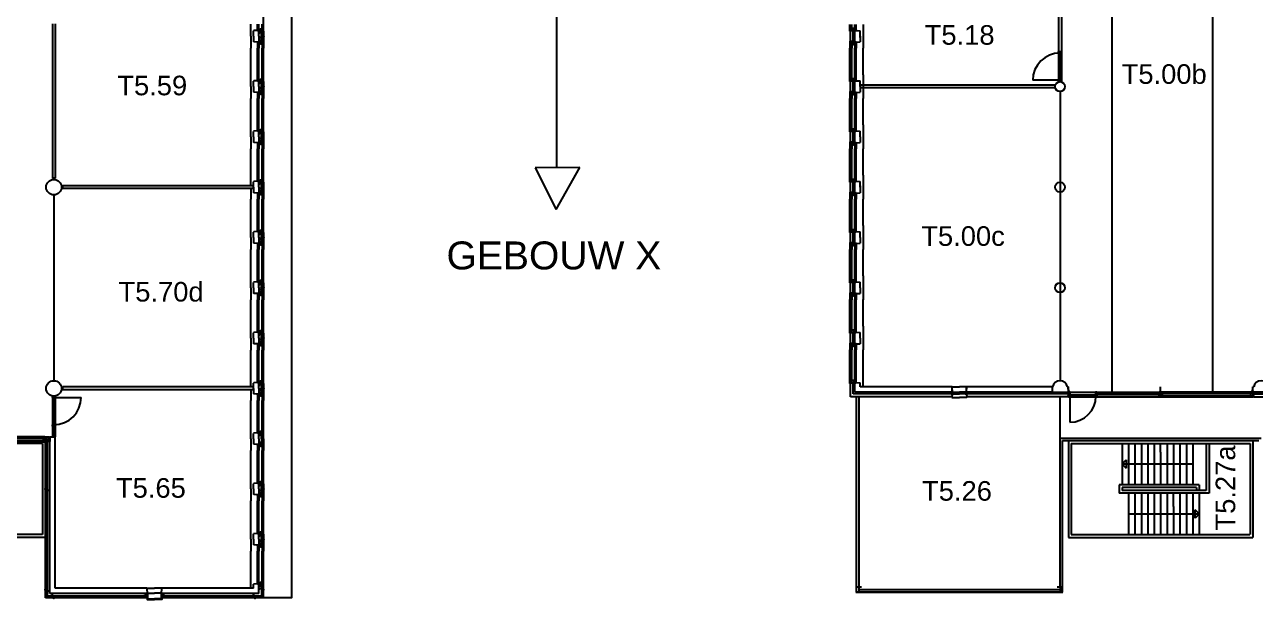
# Model space of a CAD drawing. Header units: millimetres. Extents: x 36149 to 140291, y 28900 to 90465.
# Drawn here: x 58579 to 102614, y 28900 to 49466 of the extents above; entities that cross this region are included whole.
import ezdxf
from ezdxf.enums import TextEntityAlignment as Align

# ---------------------------------------------------------------- set-up
doc = ezdxf.new("R2010")
doc.units = ezdxf.units.MM
doc.linetypes.add('HIDDEN2', pattern=[4.7625, 3.175, -1.5875])
doc.layers.get('0').update_dxf_attribs({"linetype": 'CONTINUOUS'})
for name, color, linetype in [('AL2100_BUITENWANDEN', 3, 'CONTINUOUS'), ('AL2200_BINNENWANDEN', 2, 'CONTINUOUS'), ('AL2400_TRAPPEN', 1, 'CONTINUOUS'), ('AL2800_KONSTRUKTIES', 1, 'CONTINUOUS'), ('AL3100_BUITENWANDOPENINGEN', 1, 'CONTINUOUS'), ('AL3200_BINNENWANDOPENINGEN', 1, 'CONTINUOUS'), ('AL3500_TOEBEHOREN-KOZIJNEN', 1, 'CONTINUOUS'), ('AL4600-RUIMTENUMMER', 2, 'CONTINUOUS'), ('AL4600_RUIMTENUMMERS', 2, 'CONTINUOUS'), ('AL8100_INRVERKEERSRUIMTE', 250, 'HIDDEN2')]:
    doc.layers.add(name, color=color, linetype=linetype)
doc.styles.add('Arial', font='arial.ttf')

# ---------------------------------------------------------------- blocks, each defined once
blk = doc.blocks.new('DRIE')
at = {"layer": 'AL2100_BUITENWANDEN'}
for p, q in [((0, 603), (0, 851)), ((127, 616), (0, 603)), ((22, 601), (22, 250)), ((122, 615), (27, 606)), ((68, 715), (68, 851)), ((122, 615), (122, 235)), ((182, 698), (182, 851)), ((182, 650), (232, 650)), ((182, 645), (182, 650)), ((186, 645), (182, 645)), ((182, 635), (375, 625)), ((182, 632), (182, 218)), ((186, 635), (186, 645)), ((232, 633), (186, 635)), ((232, 650), (232, 851)), ((232, 650), (232, 633)), ((375, 425), (375, 625)), ((0, 248), (0, 0)), ((127, 235), (0, 248)), ((122, 235), (27, 245)), ((68, 135), (68, 0)), ((182, 215), (375, 226)), ((186, 205), (182, 205)), ((182, 205), (182, 200)), ((182, 200), (232, 200)), ((182, 152), (182, 0)), ((232, 218), (186, 216)), ((186, 216), (186, 205)), ((232, 200), (232, 218)), ((232, 200), (232, 0)), ((375, 425), (375, 226))]:
    blk.add_line(p, q, dxfattribs=at)
for points in [[(68, 625), (68, 715), (131, 715), (131, 698), (182, 698), (182, 640), (123, 640), (123, 625)], [(127, 635), (123, 635), (123, 625), (127, 625)], [(182, 635), (182, 590), (127, 590), (127, 635)], [(182, 635), (182, 645), (186, 645), (186, 635)], [(68, 225), (68, 135), (131, 135), (131, 152), (182, 152), (182, 210), (123, 210), (123, 225)], [(127, 215), (123, 215), (123, 225), (127, 225)], [(182, 215), (182, 260), (127, 260), (127, 215)], [(182, 215), (182, 205), (186, 205), (186, 215)]]:
    blk.add_lwpolyline(points, close=True, dxfattribs=at)
blk.add_lwpolyline([(475, 0), (475, 425), (475, 851)], dxfattribs=at)
for centre, start, end in [((27, 601), 95.7106, 180), ((27, 250), 180, 264.2894)]:
    blk.add_arc(centre, 5, start, end, dxfattribs=at)
blk = doc.blocks.new('VIER')
at = {"layer": 'AL2100_BUITENWANDEN'}
for p, q in [((159, 838), (159, 1056)), ((612, 628), (612, 1056)), ((177, 808), (159, 808)), ((182, 778), (159, 798)), ((159, 778), (182, 798)), ((182, 798), (159, 798)), ((182, 778), (159, 778)), ((179, 650), (159, 670)), ((179, 670), (159, 650)), ((179, 670), (159, 670)), ((179, 650), (159, 650)), ((177, 643), (159, 643)), ((177, 613), (159, 613)), ((179, 605), (159, 605)), ((159, 585), (179, 605)), ((179, 585), (159, 605)), ((179, 585), (159, 585)), ((182, 478), (159, 478)), ((159, 478), (182, 458)), ((182, 478), (159, 458)), ((182, 458), (159, 458)), ((177, 448), (159, 448)), ((177, 643), (177, 808)), ((177, 448), (177, 613)), ((229, 628), (229, 793)), ((229, 628), (229, 463)), ((236, 775), (236, 755)), ((236, 685), (236, 665)), ((236, 480), (236, 500)), ((319, 628), (319, 838)), ((319, 838), (499, 828)), ((319, 628), (319, 418)), ((499, 828), (509, 818)), ((509, 628), (509, 818)), ((509, 628), (509, 438)), ((612, 628), (612, 199)), ((159, 418), (159, 199)), ((319, 418), (499, 428)), ((499, 428), (509, 438))]:
    blk.add_line(p, q, dxfattribs=at)
blk.add_lwpolyline([(179, 578), (179, 623), (143, 623, -0.414214), (139, 627), (139, 629, -0.414214), (143, 633), (179, 633), (179, 678)], format="xyb", dxfattribs=at)
for points in [[(226, 793), (226, 818), (159, 818), (159, 838)], [(159, 643), (159, 808)], [(159, 448), (159, 613)], [(226, 463), (226, 438), (159, 438), (159, 418)], [(259, 768), (182, 768), (182, 818)], [(259, 678), (182, 678), (182, 578)], [(259, 488), (182, 488), (182, 438)], [(314, 713), (314, 763), (214, 763)], [(314, 623), (314, 673), (214, 673)], [(314, 543), (314, 493), (214, 493)]]:
    blk.add_lwpolyline(points, dxfattribs=at)
at = {"layer": 'AL3100_BUITENWANDOPENINGEN'}
for p, q in [((205, 895), (205, 1056)), ((319, 878), (319, 1056)), ((369, 856), (369, 1056)), ((205, 361), (205, 199)), ((319, 378), (319, 199)), ((369, 399), (369, 199))]:
    blk.add_line(p, q, dxfattribs=at)
for points in [[(224, 828), (224, 838), (289, 838), (289, 828), (299, 828), (299, 838), (319, 838), (319, 878), (268, 878), (268, 895), (205, 895), (205, 828)], [(229, 793), (319, 793), (319, 808), (309, 808), (309, 823), (319, 823), (319, 838), (299, 838), (299, 828), (289, 828), (289, 838), (229, 838)], [(229, 463), (319, 463), (319, 448), (309, 448), (309, 433), (319, 433), (319, 418), (299, 418), (299, 428), (289, 428), (289, 418), (229, 418)], [(269, 793), (269, 790), (316, 790), (316, 743), (319, 743), (319, 793)], [(269, 463), (269, 466), (316, 466), (316, 513), (319, 513), (319, 463)], [(319, 856), (369, 856), (369, 837), (319, 841)], [(224, 428), (224, 418), (289, 418), (289, 428), (299, 428), (299, 418), (319, 418), (319, 378), (268, 378), (268, 361), (205, 361), (205, 428)], [(319, 399), (369, 399), (369, 418), (319, 415)]]:
    blk.add_lwpolyline(points, close=True, dxfattribs=at)
at = {"layer": 'AL3500_TOEBEHOREN-KOZIJNEN'}
for points in [[(309, 823), (319, 823), (319, 808), (309, 808)], [(309, 433), (319, 433), (319, 448), (309, 448)], [(329, 840), (329, 846), (319, 846), (319, 841)], [(329, 415), (329, 410), (319, 410), (319, 415)]]:
    blk.add_lwpolyline(points, close=True, dxfattribs=at)
blk = doc.blocks.new('AH28HA20')
for points in [[(-100, 95), (100, 95)], [(0, -95), (0, 95)], [(-100, -95), (100, -95)]]:
    blk.add_lwpolyline(points)
blk = doc.blocks.new('MERK-E')
at = {"layer": 'AL2800_KONSTRUKTIES'}
blk.add_line((-3600, -1730.5), (-3600, -1580.5), dxfattribs=at)
at = {"layer": 'AL3100_BUITENWANDOPENINGEN'}
for p, q in [((-6840, -1730.5), (-3650, -1730.5)), ((-3650, -1781.5), (-3650, -1730.5)), ((-3650, -1730.5), (-3600, -1730.5)), ((-3600, -1730.5), (-3600, -1770.5)), ((-3550, -1730.5), (-3600, -1730.5)), ((-3550, -1730.5), (-1327, -1730.5)), ((-3550, -1781.5), (-3550, -1730.5)), ((-1327, -1730.5), (-1277, -1730.5)), ((-1327, -1781.5), (-1327, -1730.5)), ((-377, -1730.5), (-1277, -1730.5)), ((-1277, -1730.5), (-1277, -1818.5)), ((-6890, -1869.5), (-6890, -1910.5)), ((-310, -1910.5), (-6890, -1910.5)), ((-6823, -1781.5), (-3667, -1781.5)), ((-6823, -1869.5), (-3667, -1869.5)), ((-3667, -1869.5), (-3667, -1781.5)), ((-3667, -1781.5), (-3650, -1781.5)), ((-3600, -1869.5), (-3667, -1869.5)), ((-3610, -1770.5), (-3600, -1770.5)), ((-3610, -1770.5), (-3610, -1829.5)), ((-3600, -1829.5), (-3610, -1829.5)), ((-3590, -1770.5), (-3600, -1770.5)), ((-3600, -1829.5), (-3600, -1869.5)), ((-3600, -1829.5), (-3590, -1829.5)), ((-3600, -1869.5), (-3533, -1869.5)), ((-3590, -1770.5), (-3590, -1829.5)), ((-3533, -1781.5), (-3550, -1781.5)), ((-3533, -1781.5), (-1344, -1781.5)), ((-3533, -1869.5), (-3533, -1781.5)), ((-3533, -1869.5), (-1344, -1869.5)), ((-1344, -1781.5), (-1327, -1781.5)), ((-1344, -1869.5), (-1344, -1781.5)), ((-1294, -1869.5), (-1344, -1869.5)), ((-1277, -1818.5), (-1294, -1818.5)), ((-1294, -1818.5), (-1294, -1869.5)), ((-360, -1869.5), (-1294, -1869.5)), ((-377, -1818.5), (-1277, -1818.5)), ((-360, -1869.5), (-360, -2803.5)), ((-310, -1869.5), (-310, -1910.5))]:
    blk.add_line(p, q, dxfattribs=at)
blk.add_arc((-360, -1869.5), 934, 180, 270, dxfattribs=at)
blk = doc.blocks.new('23-1')
for p, q in [((-42.5, -279.5), (-22.5, -300)), ((-42.5, -300), (-22.5, -279.5)), ((-42.5, -279.5), (-42.5, -300)), ((-22.5, -279.5), (-22.5, -300)), ((-15, -282), (-15, -300)), ((15, -282), (15, -300)), ((22.5, -279.5), (22.5, -300)), ((42.5, -279.5), (22.5, -300)), ((22.5, -279.5), (42.5, -300)), ((42.5, -222.5), (62.5, -222.5)), ((42.5, -279.5), (42.5, -300))]:
    blk.add_line(p, q)
for points in [[(50, -200), (50, -277), (-50, -277)], [(105, -145), (55, -145), (55, -245)]]:
    blk.add_lwpolyline(points)
blk.add_lwpolyline([(-50, -279.5), (-5, -279.5), (-5, -316, 0.4142136), (-1, -320), (1, -320, 0.4142136), (5, -316), (5, -279.5), (50, -279.5)], format="xyb")
blk = doc.blocks.new('23D-1')
at = {"layer": 'AL2100_BUITENWANDEN'}
for p, q in [((223, 88), (223, 108)), ((275, 30), (230, 30)), ((277, 86), (300, 86)), ((277, 86), (300, 66)), ((300, 86), (277, 66)), ((277, 66), (300, 66)), ((282, 55), (300, 55)), ((-40, -70), (-50, -60)), ((130, -70), (-40, -70)), ((140, -60), (130, -70))]:
    blk.add_line(p, q, dxfattribs=at)
for points in [[(145, 150), (145, 100), (245, 100)], [(200, 95), (277, 95), (277, 45)]]:
    blk.add_lwpolyline(points, dxfattribs=at)
at = {"layer": 'AL3100_BUITENWANDOPENINGEN'}
for p, q in [((310, -60), (154, -60)), ((154, -60), (154, -70)), ((310, -70), (154, -70)), ((310, -70), (310, -60))]:
    blk.add_line(p, q, dxfattribs=at)
for points in [[(140, 95), (143, 95), (143, 48), (190, 48), (190, 45), (140, 45)], [(140, 45), (190, 45), (190, -60), (140, -60)], [(320, -50), (310, -50), (310, -40), (320, -40), (320, 45), (275, 45), (275, -60), (320, -60)], [(310, 50), (320, 50), (320, -40), (310, -40), (310, -50), (320, -50), (320, -70), (360, -70), (360, -18), (377, -18), (377, 70), (310, 70)]]:
    blk.add_lwpolyline(points, close=True, dxfattribs=at)
at = {"layer": 'AL3500_TOEBEHOREN-KOZIJNEN'}
blk.add_lwpolyline([(150, 0), (140, 0), (140, -15), (150, -15)], close=True, dxfattribs=at)
blk = doc.blocks.new('23E')
at = {"layer": 'AL2100_BUITENWANDEN'}
for p, q in [((-260, -10), (-270, 0)), ((-312.5, -272.5), (-332.5, -272.5)), ((-300, -327), (-300, -350)), ((-300, -350), (-280, -327)), ((-300, -327), (-280, -350)), ((-280, -327), (-280, -350)), ((-270, -332), (-270, -350)), ((-250, -190), (-260, -10)), ((-240, -400), (0, -400))]:
    blk.add_line(p, q, dxfattribs=at)
for points in [[(-375, -195), (-325, -195), (-325, -295)], [(-320, -250), (-320, -327), (-260, -327)], [(-285, -303), (-260, -303), (-260, -400), (-240, -400)]]:
    blk.add_lwpolyline(points, dxfattribs=at)
at = {"layer": 'AL3100_BUITENWANDOPENINGEN'}
for p, q in [((-270, 0), (0, 0)), ((-247, -180), (0, -180)), ((-210, -379), (0, -379))]:
    blk.add_line(p, q, dxfattribs=at)
for points in [[(-295, -240), (-298, -240), (-298, -193), (-345, -193), (-345, -190), (-295, -190)], [(-295, -300), (-295, -190), (-280, -190), (-280, -200), (-265, -200), (-265, -190), (-250, -190), (-250, -210), (-260, -210), (-260, -220), (-250, -220), (-250, -300)], [(-210, -379), (-250, -379), (-250, -180), (-247, -180), (-247, -376), (-210, -376)]]:
    blk.add_lwpolyline(points, close=True, dxfattribs=at)
at = {"layer": 'AL3500_TOEBEHOREN-KOZIJNEN'}
blk.add_lwpolyline([(-265, -200), (-265, -190), (-280, -190), (-280, -200)], close=True, dxfattribs=at)
blk = doc.blocks.new('door')
at = {"flags": 128}
for points in [[(234274, 53069), (234274, 54044)], [(235249, 53069), (234274, 53069)]]:
    blk.add_lwpolyline(points, dxfattribs=at)
for points in [[(234224, 53019), (234224, 53119), (234274, 53119), (234274, 53019)], [(235249, 53019), (235249, 53119), (235299, 53119), (235299, 53019)]]:
    blk.add_lwpolyline(points, close=True)
blk.add_arc((234274, 53069), 975, 0, 90)

msp = doc.modelspace()

# ---------------------------------------------------------------- linework, layer by layer
at = {"layer": 'AL2100_BUITENWANDEN'}
for p, q in [((66671, 43700), (66671, 44078)), ((67124, 43860), (67124, 44078)), ((66671, 43600), (66671, 43222)), ((66784, 43850), (66774, 43840)), ((66774, 43650), (66774, 43840)), ((66774, 43650), (66774, 43460)), ((66964, 43860), (66784, 43850)), ((66964, 43650), (66964, 43860)), ((66964, 43650), (66964, 43440)), ((67047, 43798), (67047, 43778)), ((67047, 43593), (67047, 43613)), ((67054, 43650), (67054, 43815)), ((67054, 43650), (67054, 43485)), ((67101, 43800), (67124, 43820)), ((67124, 43800), (67101, 43820)), ((67101, 43820), (67124, 43820)), ((67101, 43800), (67124, 43800)), ((67104, 43693), (67124, 43673)), ((67124, 43693), (67104, 43673)), ((67104, 43693), (67124, 43693)), ((67104, 43673), (67124, 43673)), ((67104, 43628), (67124, 43628)), ((67104, 43608), (67124, 43628)), ((67104, 43628), (67124, 43608)), ((67104, 43608), (67124, 43608)), ((67106, 43830), (67124, 43830)), ((67106, 43830), (67106, 43665)), ((67106, 43665), (67124, 43665)), ((67106, 43635), (67124, 43635)), ((67106, 43635), (67106, 43470)), ((66784, 43450), (66774, 43460)), ((66964, 43440), (66784, 43450)), ((67047, 43503), (67047, 43523)), ((67101, 43500), (67124, 43500)), ((67124, 43500), (67101, 43480)), ((67101, 43500), (67124, 43480)), ((67101, 43480), (67124, 43480)), ((67106, 43470), (67124, 43470)), ((67124, 43440), (67124, 43222)), ((66671, 36500), (66671, 36878)), ((66784, 36650), (66774, 36640)), ((66774, 36450), (66774, 36640)), ((66964, 36660), (66784, 36650)), ((66964, 36450), (66964, 36660)), ((67047, 36598), (67047, 36578)), ((67054, 36450), (67054, 36615)), ((67101, 36600), (67124, 36620)), ((67124, 36600), (67101, 36620)), ((67101, 36620), (67124, 36620)), ((67101, 36600), (67124, 36600)), ((67106, 36630), (67124, 36630)), ((67106, 36630), (67106, 36465)), ((67124, 36660), (67124, 36878)), ((88102, 36628), (88102, 36875)), ((88229, 36643), (88102, 36631)), ((88229, 36640), (88102, 36628)), ((88124, 36150), (88124, 36625)), ((88224, 36640), (88129, 36630)), ((88224, 36250), (88224, 36640)), ((88284, 36660), (88477, 36650)), ((88284, 36310), (88284, 36657)), ((88284, 36657), (88474, 36647)), ((88474, 36500), (88474, 36647)), ((88477, 36503), (88477, 36650)), ((66671, 36400), (66671, 36022)), ((66774, 36450), (66774, 36260)), ((66784, 36250), (66774, 36260)), ((66964, 36240), (66784, 36250)), ((66964, 36450), (66964, 36240)), ((67047, 36393), (67047, 36413)), ((67047, 36303), (67047, 36323)), ((67054, 36450), (67054, 36285)), ((67101, 36300), (67124, 36300)), ((67124, 36300), (67101, 36280)), ((67101, 36300), (67124, 36280)), ((67101, 36280), (67124, 36280)), ((67104, 36493), (67124, 36473)), ((67124, 36493), (67104, 36473)), ((67104, 36493), (67124, 36493)), ((67104, 36473), (67124, 36473)), ((67104, 36428), (67124, 36428)), ((67104, 36408), (67124, 36428)), ((67104, 36428), (67124, 36408)), ((67104, 36408), (67124, 36408)), ((67106, 36465), (67124, 36465)), ((67106, 36435), (67124, 36435)), ((67106, 36435), (67106, 36270)), ((67106, 36270), (67124, 36270)), ((67124, 36240), (67124, 36022)), ((91750, 36150), (88124, 36150)), ((91764, 36250), (88224, 36250)), ((91771, 36310), (88284, 36310)), ((91761, 36500), (88474, 36500)), ((91765, 36255), (91752, 36128)), ((91752, 36128), (92024, 36128)), ((91768, 36255), (91755, 36128)), ((91764, 36250), (91755, 36155)), ((91771, 36310), (91761, 36500)), ((91764, 36503), (92024, 36503)), ((91774, 36310), (91764, 36503)), ((92284, 36503), (92024, 36503)), ((92296, 36128), (92024, 36128)), ((92274, 36310), (92284, 36503)), ((92277, 36310), (92287, 36500)), ((95354, 36310), (92277, 36310)), ((92281, 36255), (92293, 36128)), ((92284, 36255), (92296, 36128)), ((95914, 36250), (92284, 36250)), ((92284, 36250), (92294, 36155)), ((95354, 36500), (92287, 36500)), ((95900, 36150), (92299, 36150)), ((95354, 36310), (95354, 36500)), ((95354, 36310), (95931, 36310)), ((95894, 36503), (95924, 36503)), ((95895, 36500), (95921, 36500)), ((95914, 36250), (95905, 36155)), ((95931, 36310), (95921, 36500)), ((95934, 36310), (95924, 36503)), ((102514, 36310), (102524, 36503)), ((102517, 36310), (102527, 36500)), ((103095, 36310), (102517, 36310)), ((102554, 36503), (102524, 36503)), ((102554, 36500), (102527, 36500)), ((102534, 36250), (106164, 36250)), ((102534, 36250), (102544, 36155)), ((102549, 36150), (106150, 36150)), ((66671, 34650), (66671, 35078)), ((66784, 34850), (66774, 34840)), ((66774, 34650), (66774, 34840)), ((66964, 34860), (66784, 34850)), ((66964, 34650), (66964, 34860)), ((67047, 34798), (67047, 34778)), ((67054, 34650), (67054, 34815)), ((67101, 34800), (67124, 34820)), ((67124, 34800), (67101, 34820)), ((67101, 34820), (67124, 34820)), ((67101, 34800), (67124, 34800)), ((67106, 34830), (67124, 34830)), ((67106, 34650), (67106, 34830)), ((67124, 34860), (67124, 35078)), ((59324, 32865), (59324, 34595)), ((59342, 32865), (59342, 34595)), ((59394, 29020), (59394, 34620)), ((59484, 29110), (59484, 34710)), ((59674, 29300), (59674, 34710)), ((66671, 34650), (66671, 34222)), ((66774, 34650), (66774, 34460)), ((66784, 34450), (66774, 34460)), ((66964, 34440), (66784, 34450)), ((66964, 34650), (66964, 34440)), ((67047, 34503), (67047, 34523)), ((67054, 34650), (67054, 34485)), ((67101, 34500), (67124, 34500)), ((67124, 34500), (67101, 34480)), ((67101, 34500), (67124, 34480)), ((67101, 34480), (67124, 34480)), ((67106, 34650), (67106, 34470)), ((67106, 34470), (67124, 34470)), ((67124, 34440), (67124, 34222)), ((59324, 29265), (59324, 32835)), ((59342, 29265), (59342, 32835)), ((66671, 29300), (66671, 29678)), ((67124, 29460), (67124, 29678)), ((59324, 28950), (59324, 29235)), ((59342, 28968), (59342, 29235)), ((62974, 29110), (59484, 29110)), ((62954, 29300), (59674, 29300)), ((66964, 29110), (63474, 29110)), ((66774, 29300), (63494, 29300)), ((66784, 29450), (66774, 29440)), ((66774, 29300), (66774, 29440)), ((66964, 29460), (66784, 29450)), ((66964, 29110), (66964, 29460)), ((67047, 29398), (67047, 29378)), ((67047, 29308), (67047, 29288)), ((67054, 29250), (67054, 29415)), ((67054, 29250), (67054, 29020)), ((67101, 29400), (67124, 29420)), ((67124, 29400), (67101, 29420)), ((67101, 29420), (67124, 29420)), ((67101, 29400), (67124, 29400)), ((67104, 29273), (67124, 29293)), ((67104, 29293), (67124, 29273)), ((67104, 29293), (67124, 29293)), ((67104, 29273), (67124, 29273)), ((67104, 29228), (67124, 29228)), ((67124, 29208), (67104, 29228)), ((67104, 29208), (67124, 29228)), ((67104, 29208), (67124, 29208)), ((67106, 29430), (67124, 29430)), ((67106, 29265), (67106, 29430)), ((67106, 29265), (67124, 29265)), ((67106, 29235), (67124, 29235)), ((67106, 28968), (67106, 29235)), ((67124, 28950), (67124, 29235)), ((59609, 28950), (59324, 28950)), ((59609, 28968), (59342, 28968)), ((62929, 29020), (59394, 29020)), ((62954, 28968), (59639, 28968)), ((62954, 28950), (59639, 28950)), ((66809, 28968), (63494, 28968)), ((66809, 28950), (63494, 28950)), ((67054, 29020), (63519, 29020)), ((67106, 28968), (66839, 28968)), ((67124, 28950), (66839, 28950))]:
    msp.add_line(p, q, dxfattribs=at)
for points in [[(66969, 43735), (66969, 43785), (67069, 43785)], [(66969, 43655), (66969, 43605), (67069, 43605)], [(67024, 43790), (67101, 43790), (67101, 43840)], [(67024, 43600), (67101, 43600), (67101, 43700)], [(67057, 43815), (67057, 43840), (67124, 43840), (67124, 43860)], [(67124, 43830), (67124, 43665)], [(67124, 43635), (67124, 43470)], [(66969, 43565), (66969, 43515), (67069, 43515)], [(67024, 43510), (67101, 43510), (67101, 43460)], [(67057, 43485), (67057, 43460), (67124, 43460), (67124, 43440)], [(66969, 36535), (66969, 36585), (67069, 36585)], [(67024, 36590), (67101, 36590), (67101, 36640)], [(67057, 36615), (67057, 36640), (67124, 36640), (67124, 36660)], [(67124, 36630), (67124, 36465)], [(66969, 36455), (66969, 36405), (67069, 36405)], [(66969, 36365), (66969, 36315), (67069, 36315)], [(67024, 36400), (67101, 36400), (67101, 36500)], [(67024, 36310), (67101, 36310), (67101, 36260)], [(67057, 36285), (67057, 36260), (67124, 36260), (67124, 36240)], [(67124, 36435), (67124, 36270)], [(67024, 34790), (67101, 34790), (67101, 34840)], [(67057, 34815), (67057, 34840), (67124, 34840), (67124, 34860)], [(67124, 34650), (67124, 34830)], [(66969, 34735), (66969, 34785), (67069, 34785)], [(66969, 34565), (66969, 34515), (67069, 34515)], [(67024, 34510), (67101, 34510), (67101, 34460)], [(67057, 34485), (67057, 34460), (67124, 34460), (67124, 34440)], [(67124, 34650), (67124, 34470)], [(66969, 29335), (66969, 29385), (67069, 29385)], [(66969, 29245), (66969, 29295), (67069, 29295)], [(67024, 29390), (67101, 29390), (67101, 29440)], [(67024, 29300), (67101, 29300), (67101, 29200)], [(67057, 29415), (67057, 29440), (67124, 29440), (67124, 29460)], [(67124, 29265), (67124, 29430)]]:
    msp.add_lwpolyline(points, dxfattribs=at)
for points in [[(67104, 43700), (67104, 43655), (67140, 43655, -0.414214), (67144, 43651), (67144, 43649, -0.414214), (67140, 43645), (67104, 43645), (67104, 43600)], [(67104, 36500), (67104, 36455), (67140, 36455, -0.414214), (67144, 36451), (67144, 36449, -0.414214), (67140, 36445), (67104, 36445), (67104, 36400)], [(67104, 29200), (67104, 29245), (67140, 29245, 0.414214), (67144, 29249), (67144, 29251, 0.414214), (67140, 29255), (67104, 29255), (67104, 29300)]]:
    msp.add_lwpolyline(points, format="xyb", dxfattribs=at)
for centre, radius in [((95624, 47250), 175), ((59624, 43650), 275), ((95624, 43650), 175), ((95624, 40050), 175), ((59624, 36450), 275)]:
    msp.add_circle(centre, radius, dxfattribs=at)
for centre, radius, start, end in [((88129, 36625), 5, 95.7106, 180), ((95624, 36450), 275, 10.4757, 169.5243), ((102824, 36450), 275, 10.4757, 169.5243), ((91750, 36155), 5, 270, 354.2894), ((92299, 36155), 5, 185.7106, 270), ((95900, 36155), 5, 270, 354.2894), ((102549, 36155), 5, 185.7106, 270)]:
    msp.add_arc(centre, radius, start, end, dxfattribs=at)
at = {"layer": 'AL2200_BINNENWANDEN'}
for p, q in [((95574, 50675), (95574, 48500)), ((59574, 49500), (59574, 43975)), ((59674, 49500), (59674, 43975)), ((88474, 49000), (88474, 49100)), ((95574, 48500), (95674, 48500)), ((88474, 47300), (88474, 47200)), ((95457, 47300), (88477, 47300)), ((59674, 43975), (59574, 43975)), ((59606, 43975), (59606, 43924)), ((59642, 43975), (59642, 43924)), ((59949, 43668), (59899, 43668)), ((59949, 43632), (59899, 43632)), ((66774, 43700), (59949, 43700)), ((59949, 43600), (59949, 43700)), ((66774, 43600), (59949, 43600)), ((88474, 43700), (88474, 43600)), ((59949, 36468), (59899, 36468)), ((59949, 36432), (59899, 36432)), ((66774, 36500), (59949, 36500)), ((59949, 36400), (59949, 36500)), ((66774, 36400), (59949, 36400))]:
    msp.add_line(p, q, dxfattribs=at)
for points in [[(95674, 50675), (95674, 48500)], [(95457, 47200), (88477, 47200)]]:
    msp.add_lwpolyline(points, dxfattribs=at)
at = {"layer": 'AL2400_TRAPPEN'}
for p, q in [((59324, 34581), (52724, 34581)), ((59224, 34481), (52824, 34481)), ((59224, 34481), (59224, 31220)), ((59324, 34581), (59324, 31120)), ((95924, 34581), (102524, 34581)), ((95924, 34581), (95924, 31120)), ((96024, 34481), (102424, 34481)), ((96024, 34481), (96024, 31220)), ((97844, 34481), (97844, 33000)), ((98074, 34481), (98074, 33000)), ((98304, 34481), (98304, 33000)), ((98534, 34481), (98534, 33000)), ((98764, 34481), (98764, 33000)), ((98994, 34481), (98994, 33000)), ((99224, 34168), (99224, 34481)), ((99454, 34481), (99454, 33147)), ((99684, 34481), (99684, 33000)), ((99914, 34481), (99914, 33000)), ((100144, 34481), (100144, 33000)), ((100374, 34481), (100374, 33000)), ((100859, 34481), (100859, 32800)), ((100959, 34481), (100959, 32700)), ((102424, 34481), (102424, 31220)), ((102524, 34581), (102524, 31120)), ((99224, 34168), (99224, 33000)), ((97844, 33740), (97994, 33890)), ((100374, 33740), (97844, 33740)), ((97844, 33740), (97994, 33590)), ((97994, 33890), (97994, 33590)), ((99454, 33147), (99454, 33000)), ((99520, 33000), (97744, 33000)), ((97744, 33000), (97744, 32700)), ((99561, 32700), (97744, 32700)), ((99520, 32900), (97844, 32900)), ((97844, 32900), (97844, 32800)), ((99561, 32800), (97844, 32800)), ((98074, 32700), (98074, 31220)), ((98304, 32700), (98304, 31220)), ((98534, 32700), (98534, 31220)), ((98764, 32700), (98764, 31220)), ((98994, 32700), (98994, 31220)), ((99224, 32700), (99224, 31220)), ((99454, 32700), (99454, 31220)), ((100604, 33000), (99534, 33000)), ((100504, 32900), (99534, 32900)), ((100859, 32800), (99574, 32800)), ((100959, 32700), (99574, 32700)), ((99684, 32226), (99684, 32700)), ((99914, 32700), (99914, 31593)), ((100144, 32700), (100144, 31220)), ((100374, 32700), (100374, 31220)), ((100504, 32900), (100504, 32800)), ((100604, 33000), (100604, 32800)), ((100604, 32700), (100604, 31220)), ((99684, 32226), (99684, 31220)), ((98074, 31960), (100604, 31960)), ((100454, 31810), (100454, 32110)), ((100604, 31960), (100454, 32110)), ((100604, 31960), (100454, 31810)), ((99914, 31593), (99914, 31220)), ((59324, 31120), (52727, 31120)), ((59224, 31220), (52827, 31220)), ((95924, 31120), (102521, 31120)), ((96024, 31220), (102421, 31220))]:
    msp.add_line(p, q, dxfattribs=at)
at = {"layer": 'AL2800_KONSTRUKTIES'}
for p, q in [((88334, 36150), (88334, 29160)), ((88424, 36150), (88424, 29345)), ((95624, 29345), (95624, 36150)), ((99224, 36350), (99224, 36500)), ((99224, 36310), (99224, 36460)), ((95624, 34671), (102824, 34671)), ((95714, 29160), (95714, 34581)), ((95714, 34581), (102734, 34581)), ((88334, 29160), (95714, 29160)), ((95714, 29160), (88334, 29160)), ((88424, 29250), (95624, 29250))]:
    msp.add_line(p, q, dxfattribs=at)
msp.add_lwpolyline([(81524, 54129), (81524, 54381), (82558, 54381), (82558, 54129), (88099, 54129), (88099, 53129), (68124, 53129), (68124, 28950), (67124, 28950), (67124, 54129), (72690, 54129), (72690, 54381), (73724, 54381), (73724, 54129)], close=True, dxfattribs=at)
at = {"layer": 'AL3100_BUITENWANDOPENINGEN'}
for p, q in [((66671, 47678), (66671, 48622)), ((66914, 47678), (66914, 48622)), ((66964, 47678), (66964, 48622)), ((67078, 47678), (67078, 48622)), ((67124, 47678), (67124, 48622)), ((88102, 47675), (88102, 48625)), ((88170, 47675), (88170, 48625)), ((88284, 47675), (88284, 48625)), ((88334, 47675), (88334, 48625)), ((88577, 47675), (88577, 48625)), ((66671, 45878), (66671, 46822)), ((66914, 45878), (66914, 46822)), ((66964, 45878), (66964, 46822)), ((67078, 45878), (67078, 46822)), ((67124, 45878), (67124, 46822)), ((88102, 45875), (88102, 46825)), ((88170, 45875), (88170, 46825)), ((88284, 45875), (88284, 46825)), ((88334, 45875), (88334, 46825)), ((88577, 45875), (88577, 46825)), ((66671, 44078), (66671, 45022)), ((66914, 44078), (66914, 45022)), ((66964, 44078), (66964, 45022)), ((67078, 44078), (67078, 45022)), ((67124, 44078), (67124, 45022)), ((88102, 44075), (88102, 45025)), ((88170, 44075), (88170, 45025)), ((88284, 44075), (88284, 45025)), ((88334, 44075), (88334, 45025)), ((88577, 44075), (88577, 45025)), ((66914, 43878), (66914, 44079)), ((66964, 43900), (66964, 44078)), ((67078, 43917), (67078, 44078)), ((66671, 42278), (66671, 43222)), ((66914, 43422), (66914, 43221)), ((66914, 42278), (66914, 43222)), ((66964, 43400), (66964, 43222)), ((66964, 42278), (66964, 43222)), ((67078, 43383), (67078, 43222)), ((67078, 42278), (67078, 43222)), ((67124, 42278), (67124, 43222)), ((88102, 42275), (88102, 43225)), ((88170, 42275), (88170, 43225)), ((88284, 42275), (88284, 43225)), ((88334, 42275), (88334, 43225)), ((88577, 42275), (88577, 43225)), ((66671, 40478), (66671, 41422)), ((66914, 40478), (66914, 41422)), ((66964, 40478), (66964, 41422)), ((67078, 40478), (67078, 41422)), ((67124, 40478), (67124, 41422)), ((88102, 40475), (88102, 41425)), ((88170, 40475), (88170, 41425)), ((88284, 40475), (88284, 41425)), ((88334, 40475), (88334, 41425)), ((88577, 40475), (88577, 41425)), ((66671, 38678), (66671, 39622)), ((66914, 38678), (66914, 39622)), ((66964, 38678), (66964, 39622)), ((67078, 38678), (67078, 39622)), ((67124, 38678), (67124, 39622)), ((88102, 38675), (88102, 39625)), ((88170, 38675), (88170, 39625)), ((88284, 38675), (88284, 39625)), ((88334, 38675), (88334, 39625)), ((88577, 38675), (88577, 39625)), ((66671, 36878), (66671, 37822)), ((66914, 36878), (66914, 37822)), ((66964, 36878), (66964, 37822)), ((67078, 36878), (67078, 37822)), ((67124, 36878), (67124, 37822)), ((88102, 36875), (88102, 37825)), ((88170, 36875), (88170, 37825)), ((88284, 36875), (88284, 37825)), ((88334, 36875), (88334, 37825)), ((88577, 36500), (88577, 37825)), ((66914, 36678), (66914, 36879)), ((66964, 36700), (66964, 36878)), ((67078, 36717), (67078, 36878)), ((88170, 36740), (88170, 36875)), ((88284, 36723), (88284, 36875)), ((88284, 36670), (88284, 36675)), ((88284, 36675), (88334, 36675)), ((88288, 36670), (88284, 36670)), ((88288, 36660), (88288, 36670)), ((88334, 36657), (88288, 36660)), ((88334, 36675), (88334, 36876)), ((88334, 36675), (88334, 36657)), ((66914, 36222), (66914, 36021)), ((66964, 36200), (66964, 36022)), ((67078, 36183), (67078, 36022)), ((91777, 36320), (92024, 36320)), ((91814, 36250), (92024, 36250)), ((92271, 36320), (92024, 36320)), ((92234, 36250), (92024, 36250)), ((95939, 36251), (95924, 36251)), ((95924, 36251), (95924, 36171)), ((95924, 36171), (95974, 36171)), ((95924, 36171), (95924, 36130)), ((102524, 36130), (95924, 36130)), ((95932, 36360), (95934, 36314)), ((95949, 36360), (95932, 36360)), ((95934, 36314), (95944, 36314)), ((95991, 36310), (95939, 36310)), ((95939, 36310), (95939, 36251)), ((95944, 36314), (95944, 36310)), ((95944, 36310), (95949, 36310)), ((95949, 36310), (95949, 36360)), ((95974, 36222), (95991, 36222)), ((95974, 36171), (95974, 36222)), ((95974, 36171), (96908, 36171)), ((95974, 36171), (95974, 35237)), ((95991, 36222), (95991, 36310)), ((95991, 36310), (96891, 36310)), ((95991, 36222), (96891, 36222)), ((96941, 36310), (96891, 36310)), ((96891, 36310), (96891, 36222)), ((96891, 36222), (96908, 36222)), ((96908, 36222), (96908, 36171)), ((96908, 36171), (96958, 36171)), ((96941, 36310), (99174, 36310)), ((96941, 36259), (96941, 36310)), ((96958, 36259), (96941, 36259)), ((96958, 36259), (99157, 36259)), ((96958, 36171), (96958, 36259)), ((96958, 36171), (99157, 36171)), ((99174, 36259), (99157, 36259)), ((99157, 36259), (99157, 36171)), ((99157, 36171), (99224, 36171)), ((99224, 36310), (99174, 36310)), ((99174, 36310), (99174, 36259)), ((99224, 36270), (99214, 36270)), ((99214, 36211), (99214, 36270)), ((99214, 36211), (99224, 36211)), ((99274, 36310), (99224, 36310)), ((99224, 36310), (99224, 36270)), ((99234, 36270), (99224, 36270)), ((99224, 36211), (99234, 36211)), ((99224, 36211), (99224, 36171)), ((99224, 36171), (99291, 36171)), ((99234, 36270), (99234, 36211)), ((102474, 36310), (99274, 36310)), ((99274, 36259), (99274, 36310)), ((99291, 36259), (99274, 36259)), ((102457, 36259), (99291, 36259)), ((99291, 36171), (99291, 36259)), ((102457, 36171), (99291, 36171)), ((102499, 36360), (102517, 36360)), ((102499, 36310), (102499, 36360)), ((102504, 36310), (102499, 36310)), ((102514, 36314), (102504, 36314)), ((102504, 36314), (102504, 36310)), ((102517, 36360), (102514, 36314)), ((102524, 36171), (102524, 36130)), ((66671, 35078), (66671, 36022)), ((66914, 35078), (66914, 36022)), ((66964, 35078), (66964, 36022)), ((67078, 35078), (67078, 36022)), ((67124, 35078), (67124, 36022)), ((66914, 34878), (66914, 35079)), ((66964, 34900), (66964, 35078)), ((67078, 34917), (67078, 35078)), ((66914, 34422), (66914, 34221)), ((66964, 34400), (66964, 34222)), ((67078, 34383), (67078, 34222)), ((66671, 33278), (66671, 34222)), ((66914, 33278), (66914, 34222)), ((66964, 33278), (66964, 34222)), ((67078, 33278), (67078, 34222)), ((67124, 33278), (67124, 34222)), ((66671, 31478), (66671, 32422)), ((66914, 31478), (66914, 32422)), ((66964, 31478), (66964, 32422)), ((67078, 31478), (67078, 32422)), ((67124, 31478), (67124, 32422)), ((66671, 29678), (66671, 30622)), ((66914, 29678), (66914, 30622)), ((66964, 29678), (66964, 30622)), ((67078, 29678), (67078, 30622)), ((67124, 29678), (67124, 30622)), ((66914, 29478), (66914, 29679)), ((66964, 29500), (66964, 29678)), ((67078, 29517), (67078, 29678))]:
    msp.add_line(p, q, dxfattribs=at)
for points in [[(66964, 43878), (66914, 43878), (66914, 43859), (66964, 43863)], [(67059, 43850), (67059, 43860), (66994, 43860), (66994, 43850), (66984, 43850), (66984, 43860), (66964, 43860), (66964, 43900), (67015, 43900), (67015, 43917), (67078, 43917), (67078, 43850)], [(67054, 43815), (66964, 43815), (66964, 43830), (66974, 43830), (66974, 43845), (66964, 43845), (66964, 43860), (66984, 43860), (66984, 43850), (66994, 43850), (66994, 43860), (67054, 43860)], [(67014, 43815), (67014, 43812), (66967, 43812), (66967, 43765), (66964, 43765), (66964, 43815)], [(66964, 43422), (66914, 43422), (66914, 43441), (66964, 43437)], [(67014, 43485), (67014, 43488), (66967, 43488), (66967, 43535), (66964, 43535), (66964, 43485)], [(67054, 43485), (66964, 43485), (66964, 43470), (66974, 43470), (66974, 43455), (66964, 43455), (66964, 43440), (66984, 43440), (66984, 43450), (66994, 43450), (66994, 43440), (67054, 43440)], [(67059, 43450), (67059, 43440), (66994, 43440), (66994, 43450), (66984, 43450), (66984, 43440), (66964, 43440), (66964, 43400), (67015, 43400), (67015, 43383), (67078, 43383), (67078, 43450)], [(66964, 36678), (66914, 36678), (66914, 36659), (66964, 36663)], [(67059, 36650), (67059, 36660), (66994, 36660), (66994, 36650), (66984, 36650), (66984, 36660), (66964, 36660), (66964, 36700), (67015, 36700), (67015, 36717), (67078, 36717), (67078, 36650)], [(67054, 36615), (66964, 36615), (66964, 36630), (66974, 36630), (66974, 36645), (66964, 36645), (66964, 36660), (66984, 36660), (66984, 36650), (66994, 36650), (66994, 36660), (67054, 36660)], [(67014, 36615), (67014, 36612), (66967, 36612), (66967, 36565), (66964, 36565), (66964, 36615)], [(88170, 36650), (88170, 36740), (88233, 36740), (88233, 36723), (88284, 36723), (88284, 36665), (88225, 36665), (88225, 36650)], [(88284, 36660), (88284, 36615), (88229, 36615), (88229, 36660)], [(66964, 36222), (66914, 36222), (66914, 36241), (66964, 36237)], [(67014, 36285), (67014, 36288), (66967, 36288), (66967, 36335), (66964, 36335), (66964, 36285)], [(67054, 36285), (66964, 36285), (66964, 36270), (66974, 36270), (66974, 36255), (66964, 36255), (66964, 36240), (66984, 36240), (66984, 36250), (66994, 36250), (66994, 36240), (67054, 36240)], [(67059, 36250), (67059, 36240), (66994, 36240), (66994, 36250), (66984, 36250), (66984, 36240), (66964, 36240), (66964, 36200), (67015, 36200), (67015, 36183), (67078, 36183), (67078, 36250)], [(91774, 36310), (91729, 36310), (91729, 36255), (91774, 36255)], [(91814, 36250), (91774, 36250), (91774, 36320), (91777, 36320), (91777, 36253), (91814, 36253)], [(92234, 36250), (92274, 36250), (92274, 36320), (92271, 36320), (92271, 36253), (92234, 36253)], [(92274, 36310), (92319, 36310), (92319, 36255), (92274, 36255)], [(95934, 36310), (95889, 36310), (95889, 36255), (95934, 36255)], [(102524, 36171), (102457, 36171), (102457, 36259), (102474, 36259), (102474, 36310), (102509, 36310), (102509, 36251), (102524, 36251)], [(102514, 36310), (102559, 36310), (102559, 36255), (102514, 36255)], [(66964, 34878), (66914, 34878), (66914, 34859), (66964, 34863)], [(67059, 34850), (67059, 34860), (66994, 34860), (66994, 34850), (66984, 34850), (66984, 34860), (66964, 34860), (66964, 34900), (67015, 34900), (67015, 34917), (67078, 34917), (67078, 34850)], [(67054, 34815), (66964, 34815), (66964, 34830), (66974, 34830), (66974, 34845), (66964, 34845), (66964, 34860), (66984, 34860), (66984, 34850), (66994, 34850), (66994, 34860), (67054, 34860)], [(67014, 34815), (67014, 34812), (66967, 34812), (66967, 34765), (66964, 34765), (66964, 34815)], [(66964, 34422), (66914, 34422), (66914, 34441), (66964, 34437)], [(67014, 34485), (67014, 34488), (66967, 34488), (66967, 34535), (66964, 34535), (66964, 34485)], [(67054, 34485), (66964, 34485), (66964, 34470), (66974, 34470), (66974, 34455), (66964, 34455), (66964, 34440), (66984, 34440), (66984, 34450), (66994, 34450), (66994, 34440), (67054, 34440)], [(67059, 34450), (67059, 34440), (66994, 34440), (66994, 34450), (66984, 34450), (66984, 34440), (66964, 34440), (66964, 34400), (67015, 34400), (67015, 34383), (67078, 34383), (67078, 34450)], [(67059, 29450), (67059, 29460), (66994, 29460), (66994, 29450), (66984, 29450), (66984, 29460), (66964, 29460), (66964, 29500), (67015, 29500), (67015, 29517), (67078, 29517), (67078, 29450)], [(66964, 29478), (66914, 29478), (66914, 29459), (66964, 29463)], [(67054, 29415), (66964, 29415), (66964, 29430), (66974, 29430), (66974, 29445), (66964, 29445), (66964, 29460), (66984, 29460), (66984, 29450), (66994, 29450), (66994, 29460), (67054, 29460)], [(67014, 29415), (67014, 29412), (66967, 29412), (66967, 29365), (66964, 29365), (66964, 29415)]]:
    msp.add_lwpolyline(points, close=True, dxfattribs=at)
msp.add_arc((95974, 36171), 934, 270, 0, dxfattribs=at)
at = {"layer": 'AL3200_BINNENWANDOPENINGEN'}
for p, q in [((95574, 48450), (95574, 47475)), ((95674, 48450), (95674, 47475)), ((59574, 36125), (59574, 34719)), ((59674, 36125), (59674, 34719))]:
    msp.add_line(p, q, dxfattribs=at)
at = {"layer": 'AL3200_BINNENWANDOPENINGEN', "flags": 128}
msp.add_lwpolyline([(59624, 34769), (59624, 35100)], dxfattribs=at)
at = {"layer": 'AL3200_BINNENWANDOPENINGEN'}
msp.add_lwpolyline([(59674, 34769), (59574, 34769), (59574, 34719), (59674, 34719)], close=True, dxfattribs=at)
at = {"layer": 'AL3500_TOEBEHOREN-KOZIJNEN'}
for points in [[(66954, 43862), (66954, 43868), (66964, 43868), (66964, 43863)], [(66974, 43845), (66964, 43845), (66964, 43830), (66974, 43830)], [(66954, 43438), (66954, 43432), (66964, 43432), (66964, 43437)], [(66974, 43455), (66964, 43455), (66964, 43470), (66974, 43470)], [(66954, 36662), (66954, 36668), (66964, 36668), (66964, 36663)], [(66974, 36645), (66964, 36645), (66964, 36630), (66974, 36630)], [(66954, 36238), (66954, 36232), (66964, 36232), (66964, 36237)], [(66974, 36255), (66964, 36255), (66964, 36270), (66974, 36270)]]:
    msp.add_lwpolyline(points, close=True, dxfattribs=at)
at = {"layer": 'AL4600-RUIMTENUMMER'}
for p, q in [((77627, 44358), (77624, 51268)), ((78442, 44349), (76844, 44347)), ((76844, 44347), (77603, 42856)), ((77603, 42856), (78442, 44349))]:
    msp.add_line(p, q, dxfattribs=at)
at = {"layer": 'AL8100_INRVERKEERSRUIMTE'}
for p, q in [((97474, 54450), (97474, 36310)), ((101074, 54450), (101074, 36310)), ((95624, 47075), (95624, 36725)), ((59624, 43375), (59624, 36725))]:
    msp.add_line(p, q, dxfattribs=at)

# ---------------------------------------------------------------- block references
at = {"xscale": -1}
for name, p in [('MERK-E', (52424, 36450)), ('23E', (63224, 29300))]:
    msp.add_blockref(name, p, dxfattribs=at)
at = {"rotation": 180}
msp.add_blockref('23D-1', (59624, 34650), dxfattribs=at)
msp.add_blockref('23E', (63224, 29300))
at = {"layer": 'AL2100_BUITENWANDEN'}
for name, p, rotation in [('VIER', (67283, 49678), 180), ('VIER', (67283, 47878), 180), ('VIER', (67283, 46078), 180), ('VIER', (67283, 42478), 180), ('VIER', (67283, 40678), 180), ('VIER', (67283, 38878), 180), ('VIER', (67283, 33478), 180), ('23-1', (59624, 32850), 270), ('VIER', (67283, 31678), 180), ('23-1', (59624, 29250), 270)]:
    msp.add_blockref(name, p, dxfattribs=dict(at, rotation=rotation))
at = {"layer": 'AL2100_BUITENWANDEN', "xscale": -1, "rotation": 180}
for p in [(88102, 49475), (88102, 47675), (88102, 45875), (88102, 44075), (88102, 42275), (88102, 40475), (88102, 38675)]:
    msp.add_blockref('DRIE', p, dxfattribs=at)
at = {"layer": 'AL2100_BUITENWANDEN', "xscale": -1}
for p in [(59624, 29250), (66824, 29250)]:
    msp.add_blockref('23-1', p, dxfattribs=at)
at = {"layer": 'AL2800_KONSTRUKTIES', "xscale": -1, "rotation": 180}
for p in [(88424, 29250), (95624, 29250)]:
    msp.add_blockref('AH28HA20', p, dxfattribs=at)
at = {"layer": 'AL3200_BINNENWANDOPENINGEN'}
for p, rotation in [((148693, -186799), 90.00000000000001), ((6556, 270399), 270)]:
    msp.add_blockref('door', p, dxfattribs=dict(at, rotation=rotation))

# ---------------------------------------------------------------- texts
at = {"layer": 'AL4600-RUIMTENUMMER', "style": 'Arial'}
msp.add_text('GEBOUW X', height=1000, dxfattribs=at).set_placement((73674, 40707))
at = {"layer": 'AL4600_RUIMTENUMMERS', "style": 'Arial'}
for s, p in [('T5.18', (90782, 48537)), ('T5.00b', (97830, 47137)), ('T5.59', (61896, 46728)), ('T5.00c', (90660, 41340)), ('T5.70d', (61940, 39347)), ('T5.65', (61846, 32328)), ('T5.26', (90688, 32222))]:
    msp.add_text(s, height=700, dxfattribs=at).set_placement(p, align=Align.BOTTOM_LEFT)
msp.add_text('T5.27a', height=700, rotation=90, dxfattribs=at).set_placement((102103, 31364), align=Align.BOTTOM_LEFT)

doc.saveas('drawing.dxf')
